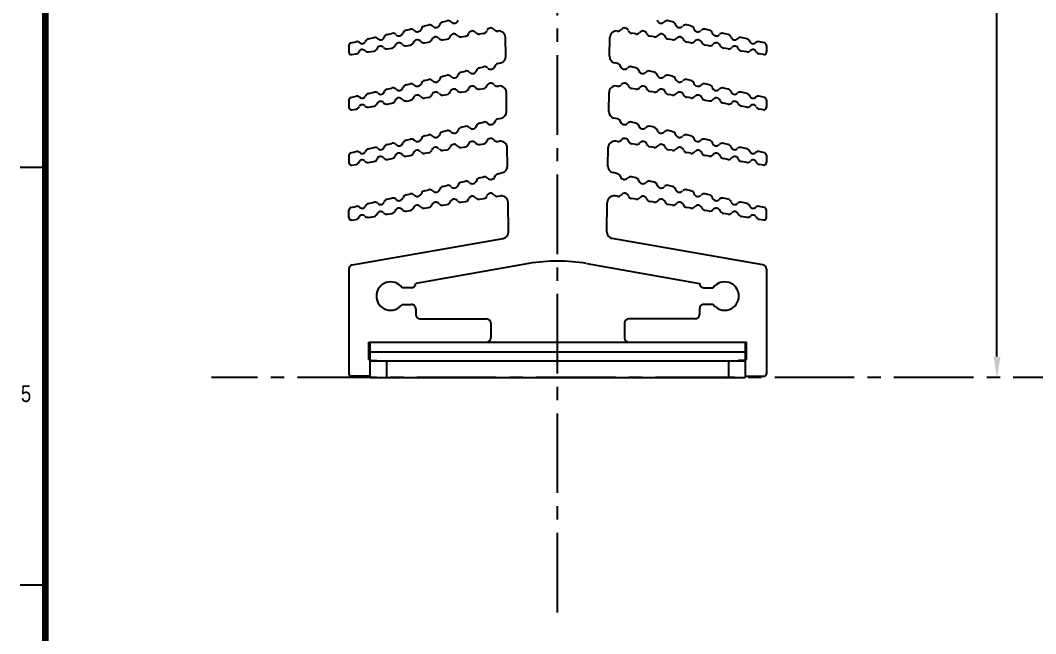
# Model space of a CAD drawing. Extents: x -1638 to -494, y -74 to 314.
# Drawn here: x -1636.9 to -1515.3, y 24.3 to 97.7 of the extents above; entities that cross this region are included whole.
import ezdxf

# ---------------------------------------------------------------- set-up
doc = ezdxf.new("R2010")
doc.units = 0
doc.header["$PDMODE"] = 3
doc.header["$PDSIZE"] = 0.7
doc.linetypes.add('CENTER', pattern=[17.8, 10.75, -2.35, 2.35, -2.35])
doc.linetypes.add('CENTER2', pattern=[28.575, 19.05, -3.175, 3.175, -3.175])
doc.layers.get('0').update_dxf_attribs({"linetype": 'CONTINUOUS'})
doc.layers.get('DEFPOINTS').update_dxf_attribs({"linetype": 'CONTINUOUS'})
doc.layers.add('3', color=112, linetype='CENTER')
doc.layers.add('DIM', color=1, linetype='CONTINUOUS')
doc.styles.add('OMI-1', font='arial.ttf', dxfattribs={"oblique": 1, "height": 3})
doc.styles.get("Standard").update_dxf_attribs({"font": 'gulim.ttc', "width": 0.8, "height": 2})
doc.dimstyles.new('1', dxfattribs={"dimtxt": 5, "dimasz": 2.5, "dimexe": 0.8, "dimexo": 0.3, "dimgap": 0.5, "dimtad": 1, "dimtoh": 1, "dimdec": 1, "dimzin": 0, "dimtxsty": 'OMI-1', "dimcen": 0, "dimclrd": 256, "dimclre": 256, "dimclrt": 256, "dimazin": 3, "dimtfac": 0.8, "dimtdec": 1, "dimtix": 1, "dimtmove": 0, "dimatfit": 3, "dimtolj": 1, "dimtzin": 0})

# ---------------------------------------------------------------- blocks, each defined once
blk = doc.blocks.new('*D2232')
at = {"layer": 'DEFPOINTS', "color": 0}
for p in [(-1519.98, 180.63), (-1475.67, 180.63), (-1519.98, 54.93)]:
    blk.add_point(p, dxfattribs=at)
at = {"layer": 'DIM'}
for p, q in [((-1475.97, 180.63), (-1520.78, 180.63)), ((-1519.98, 57.43), (-1519.98, 178.13)), ((-1520.28, 54.93), (-1520.78, 54.93))]:
    blk.add_line(p, q, dxfattribs=at)
for points in [[(-1519.56, 178.13), (-1520.4, 178.13), (-1519.98, 180.63)], [(-1520.4, 57.43), (-1519.56, 57.43), (-1519.98, 54.93)]]:
    blk.add_solid(points, dxfattribs=at)
at = {"layer": 'DIM', "insert": (-1522.01, 117.78), "char_height": 3, "attachment_point": 5, "rotation": 90, "style": 'OMI-1'}
blk.add_mtext('\\A1;\\A1;129.45', dxfattribs=at)

msp = doc.modelspace()

# ---------------------------------------------------------------- linework, layer by layer
at = {"color": 7, "linetype": 'CONTINUOUS'}
for p, q in [((-1586.34, 97.51), (-1585.83, 97.63)), ((-1558.83, 97.51), (-1559.34, 97.63)), ((-1593, 95.97), (-1592.43, 96.1)), ((-1590.74, 96.49), (-1590.23, 96.61)), ((-1588.54, 97), (-1588.03, 97.12)), ((-1581.93, 96.04), (-1581.44, 96.12)), ((-1563.24, 96.04), (-1563.73, 96.12)), ((-1556.63, 97), (-1557.14, 97.12)), ((-1554.43, 96.49), (-1554.94, 96.61)), ((-1552.17, 95.97), (-1552.74, 96.1)), ((-1597.35, 94.97), (-1596.71, 95.11)), ((-1595.26, 95.45), (-1594.57, 95.61)), ((-1588.53, 94.98), (-1588.04, 95.06)), ((-1586.33, 95.33), (-1585.84, 95.41)), ((-1584.13, 95.69), (-1583.64, 95.77)), ((-1578.8, 93.37), (-1578.84, 95.61)), ((-1566.37, 93.37), (-1566.33, 95.61)), ((-1561.04, 95.69), (-1561.53, 95.77)), ((-1558.84, 95.33), (-1559.33, 95.41)), ((-1556.64, 94.98), (-1557.13, 95.06)), ((-1549.91, 95.45), (-1550.6, 95.61)), ((-1547.82, 94.97), (-1548.46, 95.11)), ((-1597.59, 94.67), (-1597.59, 93.87)), ((-1597.24, 93.58), (-1596.72, 93.66)), ((-1595.25, 93.9), (-1594.58, 94)), ((-1592.99, 94.26), (-1592.44, 94.35)), ((-1590.73, 94.62), (-1590.24, 94.7)), ((-1554.44, 94.62), (-1554.93, 94.7)), ((-1552.18, 94.26), (-1552.73, 94.35)), ((-1549.92, 93.9), (-1550.59, 94)), ((-1547.93, 93.58), (-1548.45, 93.66)), ((-1547.59, 94.67), (-1547.59, 93.87)), ((-1579.74, 92.5), (-1579.42, 92.58)), ((-1565.43, 92.5), (-1565.75, 92.58)), ((-1584.14, 91.49), (-1583.63, 91.61)), ((-1581.94, 92), (-1581.43, 92.11)), ((-1563.23, 92), (-1563.74, 92.11)), ((-1561.03, 91.49), (-1561.54, 91.61)), ((-1590.74, 89.96), (-1590.23, 90.08)), ((-1588.54, 90.47), (-1588.03, 90.59)), ((-1586.34, 90.98), (-1585.83, 91.1)), ((-1558.83, 90.98), (-1559.34, 91.1)), ((-1556.63, 90.47), (-1557.14, 90.59)), ((-1554.43, 89.96), (-1554.94, 90.08)), ((-1595.26, 88.92), (-1594.57, 89.08)), ((-1593, 89.44), (-1592.43, 89.57)), ((-1586.33, 88.73), (-1585.84, 88.81)), ((-1584.13, 89.09), (-1583.64, 89.17)), ((-1581.93, 89.44), (-1581.44, 89.52)), ((-1579.73, 89.8), (-1579.66, 89.81)), ((-1578.7, 86.77), (-1578.73, 89.03)), ((-1566.47, 86.77), (-1566.44, 89.03)), ((-1565.44, 89.8), (-1565.51, 89.81)), ((-1563.24, 89.44), (-1563.73, 89.52)), ((-1561.04, 89.09), (-1561.53, 89.17)), ((-1558.84, 88.73), (-1559.33, 88.81)), ((-1552.17, 89.44), (-1552.74, 89.57)), ((-1549.91, 88.92), (-1550.6, 89.08)), ((-1597.59, 88.15), (-1597.59, 87.27)), ((-1597.35, 88.44), (-1596.71, 88.58)), ((-1592.99, 87.66), (-1592.44, 87.75)), ((-1590.73, 88.02), (-1590.24, 88.1)), ((-1588.53, 88.38), (-1588.04, 88.46)), ((-1556.64, 88.38), (-1557.13, 88.46)), ((-1554.44, 88.02), (-1554.93, 88.1)), ((-1552.18, 87.66), (-1552.73, 87.75)), ((-1547.82, 88.44), (-1548.46, 88.58)), ((-1547.59, 88.15), (-1547.59, 87.27)), ((-1597.24, 86.97), (-1596.72, 87.06)), ((-1595.25, 87.3), (-1594.58, 87.4)), ((-1549.92, 87.3), (-1550.59, 87.4)), ((-1547.93, 86.97), (-1548.45, 87.06)), ((-1581.94, 85.38), (-1581.43, 85.49)), ((-1579.74, 85.88), (-1579.32, 85.98)), ((-1565.43, 85.88), (-1565.85, 85.98)), ((-1563.23, 85.38), (-1563.74, 85.49)), ((-1588.54, 83.85), (-1588.03, 83.97)), ((-1586.34, 84.36), (-1585.83, 84.48)), ((-1584.14, 84.87), (-1583.63, 84.99)), ((-1561.03, 84.87), (-1561.54, 84.99)), ((-1558.83, 84.36), (-1559.34, 84.48)), ((-1556.63, 83.85), (-1557.14, 83.97)), ((-1593, 82.82), (-1592.43, 82.95)), ((-1590.74, 83.34), (-1590.23, 83.46)), ((-1581.93, 82.83), (-1581.44, 82.91)), ((-1579.73, 83.18), (-1579.55, 83.21)), ((-1565.44, 83.18), (-1565.62, 83.21)), ((-1563.24, 82.83), (-1563.73, 82.91)), ((-1554.43, 83.34), (-1554.94, 83.46)), ((-1552.17, 82.82), (-1552.74, 82.95)), ((-1597.59, 81.52), (-1597.59, 80.65)), ((-1597.35, 81.82), (-1596.71, 81.96)), ((-1595.26, 82.3), (-1594.57, 82.46)), ((-1590.72, 81.41), (-1590.25, 81.48)), ((-1588.52, 81.76), (-1588.04, 81.84)), ((-1586.33, 82.12), (-1585.84, 82.19)), ((-1584.13, 82.47), (-1583.64, 82.55)), ((-1578.59, 80.24), (-1578.63, 82.44)), ((-1566.58, 80.24), (-1566.55, 82.44)), ((-1561.04, 82.47), (-1561.53, 82.55)), ((-1558.85, 82.12), (-1559.33, 82.19)), ((-1556.65, 81.76), (-1557.13, 81.84)), ((-1554.45, 81.41), (-1554.93, 81.48)), ((-1549.91, 82.3), (-1550.6, 82.46)), ((-1547.82, 81.82), (-1548.46, 81.96)), ((-1547.59, 81.52), (-1547.59, 80.65)), ((-1597.24, 80.35), (-1596.73, 80.43)), ((-1595.23, 80.68), (-1594.59, 80.78)), ((-1592.98, 81.04), (-1592.45, 81.13)), ((-1552.2, 81.04), (-1552.73, 81.13)), ((-1549.94, 80.68), (-1550.58, 80.78)), ((-1547.93, 80.35), (-1548.44, 80.43)), ((-1579.74, 79.32), (-1579.21, 79.45)), ((-1565.43, 79.32), (-1565.96, 79.45)), ((-1586.34, 77.8), (-1585.83, 77.92)), ((-1584.14, 78.31), (-1583.63, 78.43)), ((-1581.94, 78.82), (-1581.43, 78.93)), ((-1563.23, 78.82), (-1563.74, 78.93)), ((-1561.03, 78.31), (-1561.54, 78.43)), ((-1558.83, 77.8), (-1559.34, 77.92)), ((-1590.74, 76.78), (-1590.23, 76.9)), ((-1588.54, 77.29), (-1588.03, 77.41)), ((-1579.73, 76.62), (-1579.45, 76.66)), ((-1565.44, 76.62), (-1565.72, 76.66)), ((-1556.63, 77.29), (-1557.14, 77.41)), ((-1554.43, 76.78), (-1554.94, 76.9)), ((-1597.35, 75.26), (-1596.71, 75.41)), ((-1595.26, 75.74), (-1594.57, 75.9)), ((-1593, 76.26), (-1592.43, 76.4)), ((-1586.33, 75.55), (-1585.84, 75.63)), ((-1584.13, 75.9), (-1583.64, 75.98)), ((-1581.93, 76.26), (-1581.44, 76.34)), ((-1578.46, 72.38), (-1578.52, 75.89)), ((-1566.71, 72.38), (-1566.65, 75.89)), ((-1563.24, 76.26), (-1563.73, 76.34)), ((-1561.04, 75.9), (-1561.53, 75.98)), ((-1558.84, 75.55), (-1559.33, 75.63)), ((-1552.17, 76.26), (-1552.74, 76.4)), ((-1549.91, 75.74), (-1550.6, 75.9)), ((-1547.82, 75.26), (-1548.46, 75.41)), ((-1597.59, 74.08), (-1597.59, 74.97)), ((-1595.25, 74.1), (-1594.58, 74.21)), ((-1592.99, 74.47), (-1592.44, 74.56)), ((-1590.73, 74.83), (-1590.24, 74.91)), ((-1588.53, 75.19), (-1588.04, 75.27)), ((-1556.64, 75.19), (-1557.13, 75.27)), ((-1554.44, 74.83), (-1554.93, 74.91)), ((-1552.18, 74.47), (-1552.73, 74.56)), ((-1549.92, 74.1), (-1550.59, 74.21)), ((-1547.59, 74.08), (-1547.59, 74.97)), ((-1597.24, 73.78), (-1596.72, 73.86)), ((-1547.93, 73.78), (-1548.45, 73.86)), ((-1597.17, 68.4), (-1579.12, 71.58)), ((-1548, 68.4), (-1566.05, 71.58)), ((-1576.06, 68.57), (-1589.59, 66.18)), ((-1569.11, 68.57), (-1555.59, 66.18)), ((-1597.59, 67.91), (-1597.59, 55.38)), ((-1547.59, 67.91), (-1547.59, 55.38)), ((-1590.09, 65.68), (-1591.21, 65.68)), ((-1555.09, 65.68), (-1553.96, 65.68)), ((-1591.21, 63.68), (-1590.09, 63.68)), ((-1553.96, 63.68), (-1555.09, 63.68)), ((-1589.59, 63.18), (-1589.59, 62.46)), ((-1555.59, 63.18), (-1555.59, 62.46)), ((-1589.09, 61.96), (-1581.09, 61.96)), ((-1580.59, 61.46), (-1580.59, 59.68)), ((-1564.59, 61.46), (-1564.59, 59.68)), ((-1556.09, 61.96), (-1564.09, 61.96)), ((-1595.19, 59.18), (-1549.99, 59.18)), ((-1595.19, 57.08), (-1595.19, 59.18)), ((-1595.04, 56.98), (-1595.04, 59.18)), ((-1550.14, 59.18), (-1550.14, 56.98)), ((-1549.99, 57.08), (-1549.99, 59.18)), ((-1550.14, 57.98), (-1595.04, 57.98)), ((-1595.02, 57.04), (-1595.19, 57.08)), ((-1595.04, 56.98), (-1594.24, 56.98)), ((-1595.04, 56.93), (-1550.14, 56.93)), ((-1595.04, 54.93), (-1595.04, 56.93)), ((-1594.63, 56.93), (-1594.81, 56.98)), ((-1594.24, 56.93), (-1594.24, 56.98)), ((-1593.04, 54.93), (-1593.04, 56.93)), ((-1552.14, 56.93), (-1552.14, 54.93)), ((-1550.14, 56.98), (-1550.94, 56.98)), ((-1550.94, 56.93), (-1550.94, 56.98)), ((-1550.55, 56.93), (-1550.36, 56.98)), ((-1550.15, 57.04), (-1549.99, 57.08)), ((-1550.14, 56.93), (-1550.14, 54.93)), ((-1595.04, 55.08), (-1597.29, 55.08)), ((-1595.04, 54.93), (-1550.14, 54.93)), ((-1550.14, 55.08), (-1547.89, 55.08))]:
    msp.add_line(p, q, dxfattribs=at)
for p, q in [((-1633.94, 80.08), (-1636.94, 80.08)), ((-1633.94, 30.08), (-1636.94, 30.08))]:
    msp.add_line(p, q)
at = {"const_width": 0.8}
msp.add_lwpolyline([(-1083.94, 310.08), (-1633.94, 310.08), (-1633.94, -69.92), (-1083.94, -69.92)], close=True, dxfattribs=at)
at = {"color": 7, "linetype": 'CONTINUOUS'}
for centre, radius, start, end in [((-1586.23, 97.02), 0.5, 103, 163), ((-1585.72, 97.14), 0.5, 43, 103), ((-1584.99, 97.82), 0.5, 223, 343), ((-1560.19, 97.82), 0.5, 197, 317), ((-1559.45, 97.14), 0.5, 77, 137), ((-1558.94, 97.02), 0.5, 17, 77), ((-1592.32, 95.62), 0.5, 43, 103), ((-1591.59, 96.3), 0.5, 223, 343), ((-1590.63, 96), 0.5, 103, 163), ((-1590.12, 96.12), 0.5, 43, 103), ((-1589.39, 96.8), 0.5, 223, 343), ((-1588.43, 96.51), 0.5, 103, 163), ((-1587.92, 96.63), 0.5, 43, 103), ((-1587.19, 97.31), 0.5, 223, 343), ((-1583.72, 96.26), 0.5, 279.1411, 339.1411), ((-1582.79, 95.9), 0.5, 39.1411, 159.1411), ((-1582.01, 96.53), 0.5, 219.1411, 279.1411), ((-1581.52, 96.61), 0.5, 279.1411, 339.1411), ((-1580.59, 96.26), 0.5, 39.1411, 159.1411), ((-1579.81, 96.89), 0.5, 219.1411, 277.4635), ((-1579.64, 95.6), 0.8, 0.9347, 97.4635), ((-1565.53, 95.6), 0.8, 82.5365, 179.0653), ((-1565.36, 96.89), 0.5, 262.5365, 320.8589), ((-1564.59, 96.26), 0.5, 20.8589, 140.8589), ((-1563.65, 96.61), 0.5, 200.8589, 260.8589), ((-1563.16, 96.53), 0.5, 260.8589, 320.8589), ((-1562.39, 95.9), 0.5, 20.8589, 140.8589), ((-1561.45, 96.26), 0.5, 200.8589, 260.8589), ((-1557.99, 97.31), 0.5, 197, 317), ((-1557.25, 96.63), 0.5, 77, 137), ((-1556.74, 96.51), 0.5, 17, 77), ((-1555.79, 96.8), 0.5, 197, 317), ((-1555.05, 96.12), 0.5, 77, 137), ((-1554.54, 96), 0.5, 17, 77), ((-1553.59, 96.3), 0.5, 197, 317), ((-1552.85, 95.62), 0.5, 77, 137), ((-1597.29, 94.67), 0.3, 103, 180), ((-1596.6, 94.63), 0.5, 46.749, 103), ((-1595.99, 95.28), 0.4, 226.749, 339.251), ((-1595.14, 94.96), 0.5, 103, 159.251), ((-1594.46, 95.12), 0.5, 44.7569, 103), ((-1593.79, 95.79), 0.45, 224.7569, 341.2431), ((-1592.89, 95.48), 0.5, 103, 161.2431), ((-1591.59, 94.49), 0.5, 39.1411, 159.1411), ((-1590.32, 95.2), 0.5, 279.1411, 339.1411), ((-1589.39, 94.84), 0.5, 39.1411, 159.1411), ((-1588.61, 95.47), 0.5, 219.1411, 279.1411), ((-1588.12, 95.55), 0.5, 279.1411, 339.1411), ((-1587.19, 95.19), 0.5, 39.1411, 159.1411), ((-1586.41, 95.83), 0.5, 219.1411, 279.1411), ((-1585.92, 95.9), 0.5, 279.1411, 339.1411), ((-1584.99, 95.55), 0.5, 39.1411, 159.1411), ((-1584.21, 96.18), 0.5, 219.1411, 279.1411), ((-1560.96, 96.18), 0.5, 260.8589, 320.8589), ((-1560.19, 95.55), 0.5, 20.8589, 140.8589), ((-1559.25, 95.9), 0.5, 200.8589, 260.8589), ((-1558.76, 95.83), 0.5, 260.8589, 320.8589), ((-1557.99, 95.19), 0.5, 20.8589, 140.8589), ((-1557.05, 95.55), 0.5, 200.8589, 260.8589), ((-1556.56, 95.47), 0.5, 260.8589, 320.8589), ((-1555.79, 94.84), 0.5, 20.8589, 140.8589), ((-1554.85, 95.2), 0.5, 200.8589, 260.8589), ((-1553.59, 94.49), 0.5, 20.8589, 140.8589), ((-1552.29, 95.48), 0.5, 18.7569, 77), ((-1551.39, 95.79), 0.45, 198.7569, 315.2431), ((-1550.71, 95.12), 0.5, 77, 135.2431), ((-1550.03, 94.96), 0.5, 20.749, 77), ((-1549.19, 95.28), 0.4, 200.749, 313.251), ((-1548.57, 94.63), 0.5, 77, 133.251), ((-1547.89, 94.67), 0.3, 0, 77), ((-1597.29, 93.87), 0.3, 180, 279.1411), ((-1596.8, 94.15), 0.5, 279.1411, 335.3921), ((-1595.99, 93.78), 0.4, 42.8901, 155.3921), ((-1595.33, 94.39), 0.5, 222.8901, 279.1411), ((-1594.66, 94.5), 0.5, 279.1411, 337.3843), ((-1593.79, 94.13), 0.45, 40.898, 157.3843), ((-1593.07, 94.75), 0.5, 220.898, 279.1411), ((-1592.52, 94.84), 0.5, 279.1411, 339.1411), ((-1590.81, 95.12), 0.5, 219.1411, 279.1411), ((-1554.36, 95.12), 0.5, 260.8589, 320.8589), ((-1552.65, 94.84), 0.5, 200.8589, 260.8589), ((-1552.1, 94.75), 0.5, 260.8589, 319.102), ((-1551.39, 94.13), 0.45, 22.6157, 139.102), ((-1550.51, 94.5), 0.5, 202.6157, 260.8589), ((-1549.85, 94.39), 0.5, 260.8589, 317.1099), ((-1549.19, 93.78), 0.4, 24.6079, 137.1099), ((-1548.37, 94.15), 0.5, 204.6079, 260.8589), ((-1547.89, 93.87), 0.3, 260.8589, 0), ((-1579.63, 92.02), 0.5, 103, 163), ((-1579.6, 93.36), 0.8, 283, 0.9347), ((-1565.57, 93.36), 0.8, 179.0653, 257), ((-1565.54, 92.02), 0.5, 17, 77), ((-1584.03, 91), 0.5, 103, 163), ((-1583.52, 91.12), 0.5, 43, 103), ((-1582.79, 91.8), 0.5, 223, 343), ((-1581.83, 91.51), 0.5, 103, 163), ((-1581.32, 91.63), 0.5, 43, 103), ((-1580.59, 92.31), 0.5, 223, 343), ((-1564.59, 92.31), 0.5, 197, 317), ((-1563.85, 91.63), 0.5, 77, 137), ((-1563.34, 91.51), 0.5, 17, 77), ((-1562.39, 91.8), 0.5, 197, 317), ((-1561.65, 91.12), 0.5, 77, 137), ((-1561.14, 91), 0.5, 17, 77), ((-1590.12, 89.59), 0.5, 43, 103), ((-1589.39, 90.28), 0.5, 223, 343), ((-1588.43, 89.98), 0.5, 103, 163), ((-1587.92, 90.1), 0.5, 43, 103), ((-1587.19, 90.78), 0.5, 223, 343), ((-1586.23, 90.49), 0.5, 103, 163), ((-1585.72, 90.61), 0.5, 43, 103), ((-1584.99, 91.29), 0.5, 223, 343), ((-1580.59, 89.66), 0.5, 39.1641, 159.1641), ((-1564.59, 89.66), 0.5, 20.8359, 140.8359), ((-1560.19, 91.29), 0.5, 197, 317), ((-1559.45, 90.61), 0.5, 77, 137), ((-1558.94, 90.49), 0.5, 17, 77), ((-1557.99, 90.78), 0.5, 197, 317), ((-1557.25, 90.1), 0.5, 77, 137), ((-1556.74, 89.98), 0.5, 17, 77), ((-1555.79, 90.28), 0.5, 197, 317), ((-1555.05, 89.59), 0.5, 77, 137), ((-1595.14, 88.43), 0.5, 103, 159.251), ((-1594.46, 88.59), 0.5, 44.7569, 103), ((-1593.79, 89.26), 0.45, 224.7569, 341.2431), ((-1592.89, 88.96), 0.5, 103, 161.2431), ((-1592.32, 89.09), 0.5, 43, 103), ((-1591.59, 89.77), 0.5, 223, 343), ((-1590.63, 89.48), 0.5, 103, 163), ((-1588.12, 88.95), 0.5, 279.1641, 339.1641), ((-1587.19, 88.6), 0.5, 39.1641, 159.1641), ((-1586.41, 89.23), 0.5, 219.1641, 279.1641), ((-1585.92, 89.31), 0.5, 279.1641, 339.1641), ((-1584.99, 88.95), 0.5, 39.1641, 159.1641), ((-1584.21, 89.58), 0.5, 219.1641, 279.1641), ((-1583.72, 89.66), 0.5, 279.1641, 339.1641), ((-1582.79, 89.31), 0.5, 39.1641, 159.1641), ((-1582.01, 89.94), 0.5, 219.1641, 279.1641), ((-1581.52, 90.02), 0.5, 279.1641, 339.1641), ((-1579.81, 90.29), 0.5, 219.1641, 279.1641), ((-1579.53, 89.02), 0.8, 0.9347, 99.1641), ((-1565.64, 89.02), 0.8, 80.8359, 179.0653), ((-1565.36, 90.29), 0.5, 260.8359, 320.8359), ((-1563.65, 90.02), 0.5, 200.8359, 260.8359), ((-1563.16, 89.94), 0.5, 260.8359, 320.8359), ((-1562.39, 89.31), 0.5, 20.8359, 140.8359), ((-1561.45, 89.66), 0.5, 200.8359, 260.8359), ((-1560.96, 89.58), 0.5, 260.8359, 320.8359), ((-1560.19, 88.95), 0.5, 20.8359, 140.8359), ((-1559.25, 89.31), 0.5, 200.8359, 260.8359), ((-1558.76, 89.23), 0.5, 260.8359, 320.8359), ((-1557.99, 88.6), 0.5, 20.8359, 140.8359), ((-1557.05, 88.95), 0.5, 200.8359, 260.8359), ((-1554.54, 89.48), 0.5, 17, 77), ((-1553.59, 89.77), 0.5, 197, 317), ((-1552.85, 89.09), 0.5, 77, 137), ((-1552.29, 88.96), 0.5, 18.7569, 77), ((-1551.39, 89.26), 0.45, 198.7569, 315.2431), ((-1550.71, 88.59), 0.5, 77, 135.2431), ((-1550.03, 88.43), 0.5, 20.749, 77), ((-1597.29, 88.15), 0.3, 103, 180), ((-1596.6, 88.1), 0.5, 46.749, 103), ((-1595.99, 87.18), 0.4, 42.9131, 155.4151), ((-1595.99, 88.75), 0.4, 226.749, 339.251), ((-1594.66, 87.9), 0.5, 279.1641, 337.4073), ((-1593.79, 87.53), 0.45, 40.921, 157.4073), ((-1593.07, 88.15), 0.5, 220.921, 279.1641), ((-1592.52, 88.24), 0.5, 279.1641, 339.1641), ((-1591.59, 87.89), 0.5, 39.1641, 159.1641), ((-1590.81, 88.52), 0.5, 219.1641, 279.1641), ((-1590.32, 88.6), 0.5, 279.1641, 339.1641), ((-1589.39, 88.24), 0.5, 39.1641, 159.1641), ((-1588.61, 88.87), 0.5, 219.1641, 279.1641), ((-1556.56, 88.87), 0.5, 260.8359, 320.8359), ((-1555.79, 88.24), 0.5, 20.8359, 140.8359), ((-1554.85, 88.6), 0.5, 200.8359, 260.8359), ((-1554.36, 88.52), 0.5, 260.8359, 320.8359), ((-1553.59, 87.89), 0.5, 20.8359, 140.8359), ((-1552.65, 88.24), 0.5, 200.8359, 260.8359), ((-1552.1, 88.15), 0.5, 260.8359, 319.079), ((-1551.39, 87.53), 0.45, 22.5927, 139.079), ((-1550.51, 87.9), 0.5, 202.5927, 260.8359), ((-1549.19, 88.75), 0.4, 200.749, 313.251), ((-1549.19, 87.18), 0.4, 24.5849, 137.0869), ((-1548.57, 88.1), 0.5, 77, 133.251), ((-1547.89, 88.15), 0.3, 0, 77), ((-1597.29, 87.27), 0.3, 180, 279.1641), ((-1596.8, 87.55), 0.5, 279.1641, 335.4151), ((-1595.33, 87.79), 0.5, 222.9131, 279.1641), ((-1579.5, 86.76), 0.8, 283, 0.9347), ((-1565.67, 86.76), 0.8, 179.0653, 257), ((-1549.84, 87.79), 0.5, 260.8359, 317.0869), ((-1548.37, 87.55), 0.5, 204.5849, 260.8359), ((-1547.89, 87.27), 0.3, 260.8359, 0), ((-1581.83, 84.89), 0.5, 103, 163), ((-1581.32, 85.01), 0.5, 43, 103), ((-1580.59, 85.69), 0.5, 223, 343), ((-1579.63, 85.4), 0.5, 103, 163), ((-1565.54, 85.4), 0.5, 17, 77), ((-1564.59, 85.69), 0.5, 197, 317), ((-1563.85, 85.01), 0.5, 77, 137), ((-1563.34, 84.89), 0.5, 17, 77), ((-1587.92, 83.48), 0.5, 43, 103), ((-1587.19, 84.16), 0.5, 223, 343), ((-1586.23, 83.87), 0.5, 103, 163), ((-1585.72, 83.99), 0.5, 43, 103), ((-1584.99, 84.67), 0.5, 223, 343), ((-1584.03, 84.38), 0.5, 103, 163), ((-1583.52, 84.5), 0.5, 43, 103), ((-1582.79, 85.18), 0.5, 223, 343), ((-1562.39, 85.18), 0.5, 197, 317), ((-1561.65, 84.5), 0.5, 77, 137), ((-1561.14, 84.38), 0.5, 17, 77), ((-1560.19, 84.67), 0.5, 197, 317), ((-1559.45, 83.99), 0.5, 77, 137), ((-1558.94, 83.87), 0.5, 17, 77), ((-1557.99, 84.16), 0.5, 197, 317), ((-1557.25, 83.48), 0.5, 77, 137), ((-1592.89, 82.34), 0.5, 103, 161.2431), ((-1592.32, 82.47), 0.5, 43, 103), ((-1591.59, 83.15), 0.5, 223, 343), ((-1590.63, 82.86), 0.5, 103, 163), ((-1590.12, 82.97), 0.5, 43, 103), ((-1589.39, 83.66), 0.5, 223, 343), ((-1588.43, 83.36), 0.5, 103, 163), ((-1584.99, 82.34), 0.5, 38.8361, 159.5376), ((-1583.72, 83.04), 0.5, 279.1869, 339.3624), ((-1582.79, 82.69), 0.5, 39.0114, 159.3624), ((-1582.01, 83.32), 0.5, 219.0114, 279.1869), ((-1581.52, 83.4), 0.5, 279.1869, 339.1869), ((-1580.59, 83.05), 0.5, 39.1869, 159.1869), ((-1579.81, 83.68), 0.5, 219.1869, 279.1869), ((-1579.43, 82.42), 0.8, 0.9347, 99.1869), ((-1565.75, 82.42), 0.8, 80.8131, 179.0653), ((-1565.36, 83.68), 0.5, 260.8131, 320.8131), ((-1564.59, 83.05), 0.5, 20.8131, 140.8131), ((-1563.65, 83.4), 0.5, 200.8131, 260.8131), ((-1563.16, 83.32), 0.5, 260.8131, 320.9886), ((-1562.39, 82.69), 0.5, 20.6376, 140.9886), ((-1561.45, 83.04), 0.5, 200.6376, 260.8131), ((-1560.19, 82.34), 0.5, 20.4624, 141.1639), ((-1556.74, 83.36), 0.5, 17, 77), ((-1555.79, 83.66), 0.5, 197, 317), ((-1555.05, 82.97), 0.5, 77, 137), ((-1554.54, 82.86), 0.5, 17, 77), ((-1553.59, 83.15), 0.5, 197, 317), ((-1552.85, 82.47), 0.5, 77, 137), ((-1552.29, 82.34), 0.5, 18.7569, 77), ((-1597.29, 81.52), 0.3, 103, 180), ((-1596.6, 81.48), 0.5, 46.749, 103), ((-1595.99, 82.13), 0.4, 226.749, 339.251), ((-1595.14, 81.81), 0.5, 103, 159.251), ((-1594.46, 81.97), 0.5, 44.7569, 103), ((-1593.79, 82.64), 0.45, 224.7569, 341.2431), ((-1591.59, 81.28), 0.5, 38.3123, 160.0614), ((-1590.8, 81.9), 0.5, 218.3123, 279.1869), ((-1590.32, 81.98), 0.5, 279.1869, 339.8871), ((-1589.39, 81.63), 0.5, 38.4866, 159.8871), ((-1588.6, 82.25), 0.5, 218.4866, 279.1869), ((-1588.12, 82.33), 0.5, 279.1869, 339.7125), ((-1587.19, 81.99), 0.5, 38.6612, 159.7125), ((-1586.4, 82.61), 0.5, 218.6612, 279.1869), ((-1585.92, 82.69), 0.5, 279.1869, 339.5376), ((-1584.21, 82.97), 0.5, 218.8361, 279.1869), ((-1560.96, 82.97), 0.5, 260.8131, 321.1639), ((-1559.25, 82.69), 0.5, 200.4624, 260.8131), ((-1558.77, 82.61), 0.5, 260.8131, 321.3388), ((-1557.99, 81.99), 0.5, 20.2875, 141.3388), ((-1557.05, 82.33), 0.5, 200.2875, 260.8131), ((-1556.57, 82.25), 0.5, 260.8131, 321.5134), ((-1555.79, 81.63), 0.5, 20.1129, 141.5134), ((-1554.85, 81.98), 0.5, 200.1129, 260.8131), ((-1554.37, 81.9), 0.5, 260.8131, 321.6877), ((-1553.59, 81.28), 0.5, 19.9386, 141.6877), ((-1551.39, 82.64), 0.45, 198.7569, 315.2431), ((-1550.71, 81.97), 0.5, 77, 135.2431), ((-1550.03, 81.81), 0.5, 20.749, 77), ((-1549.19, 82.13), 0.4, 200.749, 313.251), ((-1548.57, 81.48), 0.5, 77, 133.251), ((-1547.89, 81.52), 0.3, 0, 77), ((-1597.29, 80.65), 0.3, 180, 279.1869), ((-1596.81, 80.93), 0.5, 279.1869, 336.8495), ((-1595.99, 80.57), 0.4, 41.5243, 156.8495), ((-1595.31, 81.17), 0.5, 221.5243, 279.1869), ((-1594.67, 81.27), 0.5, 279.1869, 338.5533), ((-1593.79, 80.93), 0.45, 39.8205, 158.5533), ((-1593.06, 81.53), 0.5, 219.8205, 279.1869), ((-1592.53, 81.62), 0.5, 279.1869, 340.0614), ((-1552.65, 81.62), 0.5, 199.9386, 260.8131), ((-1552.12, 81.53), 0.5, 260.8131, 320.1795), ((-1551.39, 80.93), 0.45, 21.4467, 140.1795), ((-1550.5, 81.27), 0.5, 201.4467, 260.8131), ((-1549.86, 81.17), 0.5, 260.8131, 318.4757), ((-1549.19, 80.57), 0.4, 23.1505, 138.4757), ((-1548.36, 80.93), 0.5, 203.1505, 260.8131), ((-1547.89, 80.65), 0.3, 260.8131, 0), ((-1579.63, 78.84), 0.5, 103, 163), ((-1579.39, 80.23), 0.8, 283, 0.9347), ((-1565.78, 80.23), 0.8, 179.0653, 257), ((-1565.54, 78.84), 0.5, 17, 77), ((-1585.72, 77.43), 0.5, 43, 103), ((-1584.99, 78.11), 0.5, 223, 343), ((-1584.03, 77.82), 0.5, 103, 163), ((-1583.52, 77.94), 0.5, 43, 103), ((-1582.79, 78.62), 0.5, 223, 343), ((-1581.83, 78.33), 0.5, 103, 163), ((-1581.32, 78.45), 0.5, 43, 103), ((-1580.59, 79.13), 0.5, 223, 343), ((-1564.59, 79.13), 0.5, 197, 317), ((-1563.85, 78.45), 0.5, 77, 137), ((-1563.34, 78.33), 0.5, 17, 77), ((-1562.39, 78.62), 0.5, 197, 317), ((-1561.65, 77.94), 0.5, 77, 137), ((-1561.14, 77.82), 0.5, 17, 77), ((-1560.19, 78.11), 0.5, 197, 317), ((-1559.45, 77.43), 0.5, 77, 137), ((-1590.63, 76.3), 0.5, 103, 163), ((-1590.12, 76.42), 0.5, 43, 103), ((-1589.39, 77.1), 0.5, 223, 343), ((-1588.43, 76.81), 0.5, 103, 163), ((-1587.92, 76.92), 0.5, 43, 103), ((-1587.19, 77.61), 0.5, 223, 343), ((-1586.23, 77.31), 0.5, 103, 163), ((-1582.79, 76.12), 0.5, 39.2093, 159.2093), ((-1581.52, 76.83), 0.5, 279.2093, 339.2093), ((-1580.59, 76.48), 0.5, 39.2093, 159.2093), ((-1579.81, 77.11), 0.5, 219.2093, 279.2093), ((-1579.32, 75.87), 0.8, 0.9347, 99.2093), ((-1565.85, 75.87), 0.8, 80.7907, 179.0653), ((-1565.36, 77.11), 0.5, 260.7907, 320.7907), ((-1564.59, 76.48), 0.5, 20.7907, 140.7907), ((-1563.65, 76.83), 0.5, 200.7907, 260.7907), ((-1562.39, 76.12), 0.5, 20.7907, 140.7907), ((-1558.94, 77.31), 0.5, 17, 77), ((-1557.99, 77.61), 0.5, 197, 317), ((-1557.25, 76.92), 0.5, 77, 137), ((-1556.74, 76.81), 0.5, 17, 77), ((-1555.79, 77.1), 0.5, 197, 317), ((-1555.05, 76.42), 0.5, 77, 137), ((-1554.54, 76.3), 0.5, 17, 77), ((-1596.6, 74.92), 0.5, 46.749, 103), ((-1595.99, 75.57), 0.4, 226.749, 339.251), ((-1595.14, 75.26), 0.5, 103, 159.251), ((-1594.46, 75.41), 0.5, 44.7569, 103), ((-1593.79, 76.08), 0.45, 224.7569, 341.2431), ((-1592.89, 75.78), 0.5, 103, 161.2431), ((-1592.32, 75.91), 0.5, 43, 103), ((-1591.59, 76.59), 0.5, 223, 343), ((-1589.39, 75.05), 0.5, 39.2093, 159.2093), ((-1588.12, 75.76), 0.5, 279.2093, 339.2093), ((-1587.19, 75.41), 0.5, 39.2093, 159.2093), ((-1586.41, 76.04), 0.5, 219.2093, 279.2093), ((-1585.92, 76.12), 0.5, 279.2093, 339.2093), ((-1584.99, 75.77), 0.5, 39.2093, 159.2093), ((-1584.21, 76.4), 0.5, 219.2093, 279.2093), ((-1583.72, 76.48), 0.5, 279.2093, 339.2093), ((-1582.01, 76.76), 0.5, 219.2093, 279.2093), ((-1563.16, 76.76), 0.5, 260.7907, 320.7907), ((-1561.45, 76.48), 0.5, 200.7907, 260.7907), ((-1560.96, 76.4), 0.5, 260.7907, 320.7907), ((-1560.19, 75.77), 0.5, 20.7907, 140.7907), ((-1559.25, 76.12), 0.5, 200.7907, 260.7907), ((-1558.76, 76.04), 0.5, 260.7907, 320.7907), ((-1557.99, 75.41), 0.5, 20.7907, 140.7907), ((-1557.05, 75.76), 0.5, 200.7907, 260.7907), ((-1555.79, 75.05), 0.5, 20.7907, 140.7907), ((-1553.59, 76.59), 0.5, 197, 317), ((-1552.85, 75.91), 0.5, 77, 137), ((-1552.29, 75.78), 0.5, 18.7569, 77), ((-1551.39, 76.08), 0.45, 198.7569, 315.2431), ((-1550.71, 75.41), 0.5, 77, 135.2431), ((-1550.03, 75.26), 0.5, 20.749, 77), ((-1549.19, 75.57), 0.4, 200.749, 313.251), ((-1548.57, 74.92), 0.5, 77, 133.251), ((-1597.29, 74.97), 0.3, 103, 180), ((-1595.99, 73.98), 0.4, 42.9583, 155.4603), ((-1595.33, 74.6), 0.5, 222.9583, 279.2093), ((-1594.66, 74.7), 0.5, 279.2093, 337.4525), ((-1593.79, 74.34), 0.45, 40.9662, 157.4525), ((-1593.07, 74.96), 0.5, 220.9662, 279.2093), ((-1592.52, 75.05), 0.5, 279.2093, 339.2093), ((-1591.59, 74.7), 0.5, 39.2093, 159.2093), ((-1590.81, 75.33), 0.5, 219.2093, 279.2093), ((-1590.32, 75.41), 0.5, 279.2093, 339.2093), ((-1588.61, 75.68), 0.5, 219.2093, 279.2093), ((-1556.56, 75.68), 0.5, 260.7907, 320.7907), ((-1554.85, 75.41), 0.5, 200.7907, 260.7907), ((-1554.36, 75.33), 0.5, 260.7907, 320.7907), ((-1553.59, 74.7), 0.5, 20.7907, 140.7907), ((-1552.65, 75.05), 0.5, 200.7907, 260.7907), ((-1552.1, 74.96), 0.5, 260.7907, 319.0338), ((-1551.39, 74.34), 0.45, 22.5475, 139.0338), ((-1550.51, 74.7), 0.5, 202.5475, 260.7907), ((-1549.84, 74.6), 0.5, 260.7907, 317.0417), ((-1549.19, 73.98), 0.4, 24.5397, 137.0417), ((-1547.89, 74.97), 0.3, 0, 77), ((-1597.29, 74.08), 0.3, 180, 279.2093), ((-1596.8, 74.36), 0.5, 279.2093, 335.4603), ((-1548.37, 74.36), 0.5, 204.5397, 260.7907), ((-1547.89, 74.08), 0.3, 260.7907, 0), ((-1579.26, 72.37), 0.8, 280, 0.9347), ((-1565.91, 72.37), 0.8, 179.0653, 260), ((-1597.09, 67.91), 0.5, 100, 180), ((-1572.59, 48.87), 20, 80, 100), ((-1548.09, 67.91), 0.5, 0, 80), ((-1592.59, 64.68), 1.7, 36.0319, 323.9681), ((-1590.09, 66.18), 0.5, 270, 0.2796), ((-1555.09, 66.18), 0.5, 179.7204, 270), ((-1552.59, 64.68), 1.7, 216.0319, 143.9681), ((-1590.09, 63.18), 0.5, 0, 90.0839), ((-1555.09, 63.18), 0.5, 89.9161, 180), ((-1589.09, 62.46), 0.5, 180, 270), ((-1556.09, 62.46), 0.5, 270, 0), ((-1581.09, 61.46), 0.5, 0, 90), ((-1564.09, 61.46), 0.5, 90, 180), ((-1581.09, 59.68), 0.5, 270, 0), ((-1564.09, 59.68), 0.5, 180, 270), ((-1597.29, 55.38), 0.3, 180, 270), ((-1547.89, 55.38), 0.3, 270, 0)]:
    msp.add_arc(centre, radius, start, end, dxfattribs=at)
at = {"layer": '3', "linetype": 'CENTER2', "ltscale": 0.5}
for p, q in [((-1572.59, 26.83), (-1572.59, 209.46)), ((-1165.6, 54.93), (-1614.05, 54.93))]:
    msp.add_line(p, q, dxfattribs=at)

# ---------------------------------------------------------------- texts
at = {"width": 0.85}
msp.add_text('5', height=2, dxfattribs=at).set_placement((-1636.87, 52))

# ---------------------------------------------------------------- dimensions: what is measured, and where the dimension line sits
at = {"layer": 'DIM'}
dim = msp.add_linear_dim(base=(-1519.98, 180.63), p1=(-1519.98, 54.93), p2=(-1475.67, 180.63), angle=90, text='\\A1;129.45', dimstyle='1', override={"dimtxsty": 'OMI-1'}, dxfattribs=at)
dim.commit()
dim.dimension.update_dxf_attribs({"geometry": '*D2232', "text_midpoint": (-1522.01, 117.78)})

doc.saveas('drawing.dxf')
